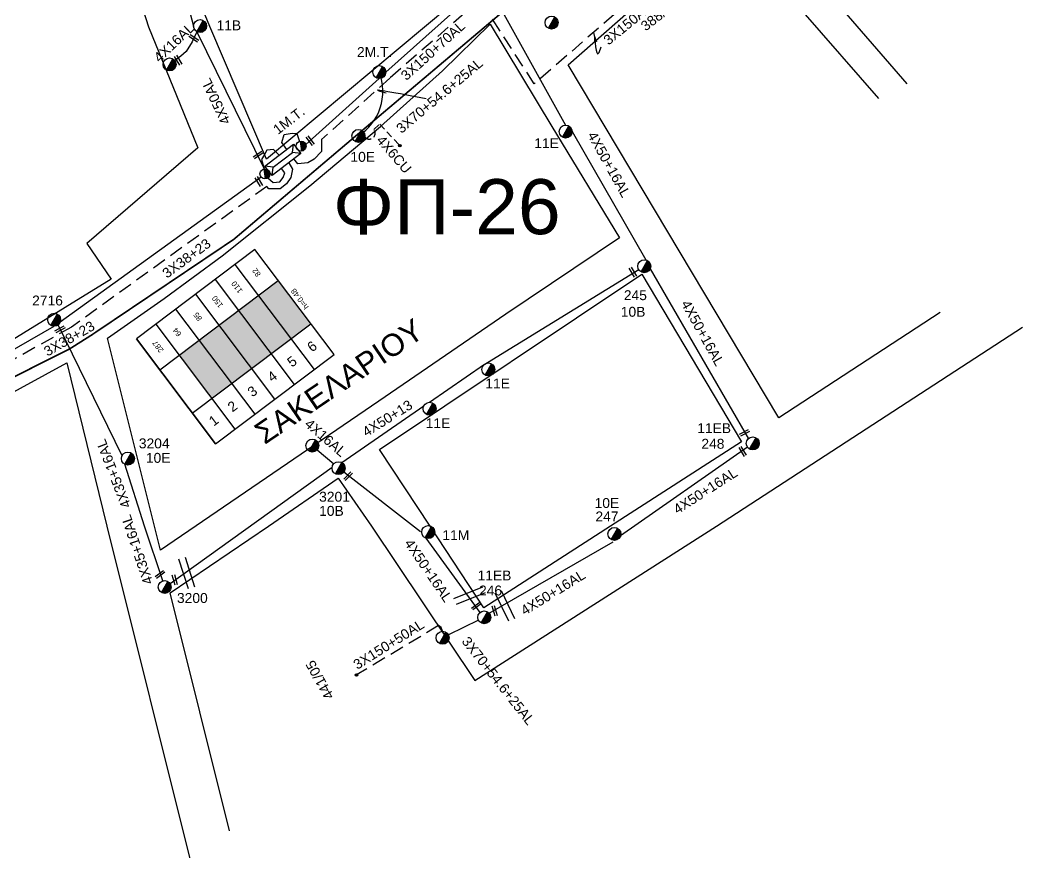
# Model space of a CAD drawing. Header units: millimetres. Extents: x 645 to 3057, y 900 to 1793.
# Drawn here: x 1734.6 to 1917.6, y 1114.8 to 1266.2 of the extents above; entities that cross this region are included whole.
import ezdxf
from ezdxf.enums import TextEntityAlignment as Align

# ---------------------------------------------------------------- set-up
doc = ezdxf.new("R2010")
doc.units = ezdxf.units.MM
doc.linetypes.add('DASHED', pattern=[19.05, 12.7, -6.35])
for name, color, linetype in [('Άγνωστα', 7, 'Continuous'), ('Ασφαλειοκιβώτια Χ.Τ 6 αναχωρήσεων', 7, 'Continuous'), ('Γυμνά εναέρια ΧΤ (3Φ)   4x16AL', 7, 'Continuous'), ('Γυμνά εναέρια ΧΤ (3Φ)   4x50AL', 7, 'Continuous'), ('Γυμνά εναέρια ΧΤ και ΦΟΠ (3Φ)   4x35+16AL', 7, 'Continuous'), ('Γυμνά εναέρια ΧΤ και ΦΟΠ (3Φ)   4x50+16AL', 7, 'Continuous'), ('Επιγραφές - Σχήματα', 7, 'Continuous'), ('Καλώδια ΧΤ   3x150+50AL', 7, 'DASHED'), ('Καλώδια ΧΤ   3x150+70AL', 7, 'DASHED'), ('Καλώδια ΧΤ   3x150AL+50XLPE', 7, 'DASHED'), ('Καλώδια ΧΤ   4Χ6CU', 7, 'DASHED'), ('Μηχανική τομή', 7, 'Continuous'), ('Στύλος ΦΜ', 7, 'Continuous'), ('Στύλος ΦΜ @ 1', 7, 'Continuous'), ('Συνδέσεις', 7, 'Continuous'), ('Συνεστραμμένα ΧΤ   3x70+54.6+25 AL', 7, 'SYN_LINE'), ('Τομή', 7, 'Continuous'), ('Υποσταθμός εναέριος 2 στύλων', 7, 'Continuous'), ('Υποσταθμός πόλεως', 7, 'Continuous'), ('Υπόβαθρο ΔΕΗ', 7, 'Continuous')]:
    doc.layers.add(name, color=color, linetype=linetype)
doc.styles.get("Standard").update_dxf_attribs({"font": 'arial.ttf'})
doc.linetypes.add('SYN_LINE', pattern='A,0.5,-0.0001,["/\\/\\/\\/",Standard,S=0.1,R=0,X=0,Y=-0.05],-0.25', length=0.7501)
doc.dimstyles.new('ISO-25', dxfattribs={"dimtxt": 2.5, "dimasz": 2.5, "dimexe": 1.25, "dimexo": 0.625, "dimtad": 1, "dimtxsty": 'Standard', "dimcen": 2.5, "dimadec": 0, "dimazin": 0, "dimtfac": 1, "dimtmove": 0, "dimatfit": 3, "dimfxl": 1, "dimarcsym": 0})

# ---------------------------------------------------------------- blocks, each defined once
blk = doc.blocks.new('ΥΠΑΡΧΩΝ ΤΣΙΜΕΝΤΕΝΙΟΣ ΣΤΥΛΟΣ')
at = {"layer": 'Στύλος ΦΜ'}
blk.add_hatch(color=256, dxfattribs=at).paths.add_polyline_path([(-1.29, -2.28, 0.574793), (2.62, 0, 0.268822), (1.3, 2.27)])
blk.add_line((-1.29, -2.28), (1.3, 2.27), dxfattribs=at)
blk.add_circle((0, 0), 2.62, dxfattribs=at)
at = {"layer": 'Στύλος ΦΜ', "flags": 4}
for tag, p in [('ΑΡΙΘΜΟΣ', (-4.68, 8.05)), ('ΤΥΠΟΣ', (-4.91, 3.03))]:
    blk.add_attdef(tag, p, '', height=4, dxfattribs=at)
blk = doc.blocks.new('_ΣΥΝΔΕΣΗ')
at = {"layer": 'Συνδέσεις', "linetype": 'SYN_LINE', "ltscale": 40}
blk.add_hatch(color=256, dxfattribs=at).paths.add_polyline_path([(0.5, -0.01, 1), (-0.5, -0.01, 1)])
at = {"layer": 'Συνδέσεις'}
blk.add_circle((0, -0.01), 0.5, dxfattribs=at)
blk = doc.blocks.new('ΜΗΧΑΝΙΚΗ ΤΟΜΗ')
at = {"layer": 'Μηχανική τομή', "ltscale": 40}
for p, q in [((-1.89, 0.78), (1.89, 0.78)), ((1.89, 0), (-1.89, 0))]:
    blk.add_line(p, q, dxfattribs=at)
blk = doc.blocks.new('ΤΟΜΗ')
at = {"layer": 'Τομή', "ltscale": 40}
for p, q in [((-5.68, 0), (5.68, 0)), ((5.68, -2.33), (-5.68, -2.33))]:
    blk.add_line(p, q, dxfattribs=at)
blk = doc.blocks.new('ΥΠΟΣΤΑΘΜΟΣ ΕΝΑΕΡΙΟΣ ΕΠΙ 2 ΣΤΥΛΩΝ')
at = {"layer": 'Υποσταθμός εναέριος 2 στύλων', "linetype": 'Continuous'}
for points in [[(-11.97, -2.11, 0.574793), (-8.45, -0.07, 0.268822), (-9.64, 1.98)], [(9.68, -2.15, 0.574793), (13.19, -0.1, 0.268822), (12.01, 1.95)]]:
    blk.add_hatch(color=256, dxfattribs=at).paths.add_polyline_path(points)
for p, q in [((-11.97, -2.11), (-9.64, 1.98)), ((9.68, -2.15), (12.01, 1.95))]:
    blk.add_line(p, q, dxfattribs=at)
for centre in [(-10.81, -0.07), (10.84, -0.1)]:
    blk.add_circle(centre, 2.36, dxfattribs=at)
at = {"layer": 'Υποσταθμός πόλεως', "linetype": 'Continuous', "ltscale": 40}
blk.add_lwpolyline([(-8.57, 2.82), (8.57, 2.82), (8.57, -2.82), (-8.57, -2.82)], close=True, dxfattribs=at)
for points in [[(-5.75, 0), (-8.57, 2.82)], [(-8.57, -2.82), (-5.75, 0)], [(-5.75, 0), (5.75, 0)], [(5.75, 0), (8.57, 2.82)], [(8.57, -2.82), (5.75, 0)]]:
    blk.add_lwpolyline(points, dxfattribs=at)
at = {"layer": 'Υποσταθμός εναέριος 2 στύλων', "ltscale": 40, "flags": 1}
for tag, p in [('ΜΕΤΑΣΧΗΜΑΤΙΣΜΟΣ', (14.09, 2.51)), ('ΙΣΧΥΣ', (14.07, -0.28)), ('ΑΡΙΘΜΟΣ', (14.19, -3))]:
    blk.add_attdef(tag, p, '', height=1.8, dxfattribs=at)
blk = doc.blocks.new('ΑΣΦΑΛΕΙΟΚΙΒΩΤΙΟ ΥΠΟΣΤΑΘΜΟΥ 6 ΑΝΑΧΩΡΗΣΕΩΝ')
at = {"layer": 'Ασφαλειοκιβώτια Χ.Τ 6 αναχωρήσεων', "ltscale": 40}
for p, q in [((-23.91, 27), (23.91, 27)), ((-9.83, 27), (-9.83, -27)), ((9.83, 27), (9.83, -27)), ((-23.91, 18), (23.91, 18)), ((-23.91, 9), (23.91, 9)), ((-23.91, 0), (23.91, 0)), ((-23.91, -9), (23.91, -9)), ((-23.91, -18), (23.91, -18))]:
    blk.add_line(p, q, dxfattribs=at)
at = {"layer": 'Ασφαλειοκιβώτια Χ.Τ 6 αναχωρήσεων'}
blk.add_lwpolyline([(-23.91, -27), (23.91, -27), (23.91, 27), (-23.91, 27)], close=True, dxfattribs=at)
for s, p in [('1', (-18.47, 23.8)), ('2', (-18.47, 15.23)), ('3', (-18.47, 6.16)), ('4', (-18.47, -2.87)), ('5', (-18.47, -11.88)), ('6', (-18.47, -21.01))]:
    blk.add_text(s, height=3.6, rotation=270, dxfattribs=at).set_placement(p)
at = {"layer": 'Ασφαλειοκιβώτια Χ.Τ 6 αναχωρήσεων', "ltscale": 40}
for tag, height, p in [('ΟΝΟΜΑ', 5, (-0.27, 31.68)), ('ΚΕΙΜΕΝΟ 1', 2, (16.95, 22.41)), ('ΚΕΙΜΕΝΟ 2', 2, (16.95, 13.71)), ('ΚΕΙΜΕΝΟ 3', 2, (16.95, 4.31)), ('ΚΕΙΜΕΝΟ 4', 2, (16.95, -4.67)), ('ΚΕΙΜΕΝΟ 5', 2, (16.95, -13.51)), ('ΚΕΙΜΕΝΟ 6', 2, (16.95, -22.43)), ('ΣΧ', 2, (-0.21, -29.21))]:
    blk.add_attdef(tag, text='', height=height, dxfattribs=at).set_placement(p, align=Align.MIDDLE_CENTER)

msp = doc.modelspace()

# ---------------------------------------------------------------- hatches: boundary and pattern name
at = {"layer": 'Ασφαλειοκιβώτια Χ.Τ 6 αναχωρήσεων'}
h = msp.add_hatch(color=133, dxfattribs=at)
h.dxf.hatch_style = 1
h.paths.add_polyline_path([(1781.50358, 1218.89219), (1777.90924, 1216.18465), (1783.82206, 1208.33521), (1787.41639, 1211.04275)])
h = msp.add_hatch(color=2, dxfattribs=at)
h.dxf.hatch_style = 1
h.paths.add_polyline_path([(1780.22772, 1205.62768), (1783.82206, 1208.33521), (1777.90924, 1216.18465), (1774.31491, 1213.47712)])
h = msp.add_hatch(color=30, dxfattribs=at)
h.dxf.hatch_style = 1
h.paths.add_polyline_path([(1770.72057, 1210.76958), (1776.63338, 1202.92014), (1780.22772, 1205.62768), (1774.31491, 1213.47712)])
h = msp.add_hatch(color=173, dxfattribs=at)
h.dxf.hatch_style = 1
h.paths.add_polyline_path([(1770.72057, 1210.76958), (1767.12623, 1208.06205), (1773.03905, 1200.21261), (1776.63338, 1202.92014)])
h = msp.add_hatch(color=1, dxfattribs=at)
h.dxf.hatch_style = 1
h.paths.add_polyline_path([(1769.44471, 1197.50507), (1773.03905, 1200.21261), (1767.12623, 1208.06205), (1763.5319, 1205.35451)])

# ---------------------------------------------------------------- linework, layer by layer
at = {"layer": 'Άγνωστα', "color": 2, "linetype": 'DASHED', "ltscale": 0.2}
msp.add_lwpolyline([(1783.40241, 1240.29151), (1784.10075, 1239.11523), (1783.79808, 1237.63622), (1782.99095, 1236.47653), (1781.86434, 1235.58576), (1779.76244, 1235.55214), (1779.44295, 1236.00593), (1743.89874, 1210.41594), (1729.08972, 1202.15054), (1729.046, 1201.43357), (1728.21053, 1200.89673), (1727.5983, 1201.03822), (1727.33947, 1201.55351)], dxfattribs=at)
at = {"layer": 'Άγνωστα', "color": 1}
for points in [[(1741.85697, 1211.3736), (1778.36486, 1237.7387)], [(1779.62847, 1237.57477), (1780.55275, 1236.72864), (1781.78025, 1236.84628), (1782.41924, 1237.65302), (1782.7219, 1238.47657), (1782.0979, 1239.2866)], [(1727.83832, 1203.18163), (1740.74437, 1210.58218)]]:
    msp.add_lwpolyline(points, dxfattribs=at)
at = {"layer": 'Άγνωστα', "color": 173}
for points in [[(1818.76973, 1203.50759), (1847.05166, 1220.87892)], [(1809.01959, 1196.76298), (1819.03155, 1203.6887)], [(1793.05165, 1185.79637), (1807.95062, 1196.07963)], [(1761.81442, 1163.82812), (1791.30478, 1184.97069)]]:
    msp.add_lwpolyline(points, dxfattribs=at)
at = {"layer": 'Γυμνά εναέρια ΧΤ (3Φ)   4x16AL', "color": 30, "ltscale": 0.2}
msp.add_lwpolyline([(1766.69176, 1264.13904), (1765.85778, 1262.27248), (1764.7612, 1260.55893), (1763.78818, 1259.679), (1762.68864, 1258.87984)], dxfattribs=at)
at = {"layer": 'Γυμνά εναέρια ΧΤ (3Φ)   4x16AL', "color": 173}
msp.add_lwpolyline([(1788.58997, 1188.12162), (1791.57468, 1185.54424)], dxfattribs=at)
at = {"layer": 'Γυμνά εναέρια ΧΤ (3Φ)   4x50AL', "color": 30}
for points in [[(1763.03741, 1276.70821), (1766.09503, 1265.16351)], [(1766.69176, 1264.13904), (1778.95643, 1239.18121)], [(1781.68066, 1241.68389), (1780.63711, 1242.70521), (1779.39985, 1242.57728), (1778.96794, 1241.81622), (1778.45707, 1240.916), (1778.95643, 1239.18121)]]:
    msp.add_lwpolyline(points, dxfattribs=at)
at = {"layer": 'Γυμνά εναέρια ΧΤ και ΦΟΠ (3Φ)   4x35+16AL', "color": 1}
for points in [[(1753.08304, 1187.02746), (1741.48637, 1210.84529)], [(1760.48953, 1164.28627), (1757.19507, 1174.21373), (1753.56698, 1185.50002)]]:
    msp.add_lwpolyline(points, dxfattribs=at)
at = {"layer": 'Γυμνά εναέρια ΧΤ και ΦΟΠ (3Φ)   4x50+16AL', "color": 173}
for points in [[(1801.05392, 1256.78654), (1818.38704, 1272.32903)], [(1820.08589, 1271.73247), (1833.75918, 1247.15852)], [(1786.48487, 1243.65618), (1799.87615, 1255.60878)], [(1783.02629, 1242.72048), (1782.13721, 1243.98509), (1782.55514, 1245.42818), (1784.05593, 1245.67503), (1784.90175, 1245.60208), (1785.36465, 1244.18692)], [(1834.93695, 1245.98075), (1848.33448, 1222.63952)], [(1849.13006, 1221.01377), (1866.99221, 1190.13735)], [(1866.82679, 1188.59853), (1843.76064, 1172.49379)], [(1807.38886, 1173.22709), (1793.39755, 1184.05371)]]:
    msp.add_lwpolyline(points, dxfattribs=at)
at = {"layer": 'Γυμνά εναέρια ΧΤ και ΦΟΠ (3Φ)   4x50+16AL', "color": 173, "linetype": 'SYN_LINE', "ltscale": 20}
for points in [[(1808.35158, 1172.044), (1818.15125, 1158.50124)], [(1819.87891, 1158.38706), (1842.42658, 1171.3646)]]:
    msp.add_lwpolyline(points, dxfattribs=at)
at = {"layer": 'Επιγραφές - Σχήματα', "ltscale": 0.1}
msp.add_spline([(1808.40785, 1251.93093), (1799.99103, 1253.33158), (1801.10474, 1253.02798)], degree=3, dxfattribs=at)
at = {"layer": 'Καλώδια ΧΤ   3x150+50AL', "color": 173, "ltscale": 0.2}
msp.add_lwpolyline([(1811.3822, 1155.11263), (1811.1134, 1155.79048), (1810.66218, 1156.15113), (1795.7266, 1147.16816)], dxfattribs=at)
at = {"layer": 'Καλώδια ΧΤ   3x150+70AL', "color": 133, "ltscale": 0.2}
msp.add_lwpolyline([(1818.90703, 1271.72276), (1818.87607, 1270.72024), (1818.16895, 1269.9363), (1801.7925, 1255.71332), (1789.38887, 1244.52815), (1789.35828, 1242.3584), (1788.04359, 1240.95265), (1786.85117, 1240.31089), (1785.04727, 1240.09698), (1784.34065, 1241.01427)], dxfattribs=at)
at = {"layer": 'Καλώδια ΧΤ   3x150AL+50XLPE', "color": 133, "ltscale": 0.2}
msp.add_lwpolyline([(1883.72849, 1311.11461), (1882.33866, 1312.60239), (1875.01227, 1305.36173), (1879.94845, 1299.83953), (1842.60554, 1267.27669), (1828.06081, 1254.67545), (1818.16895, 1269.9363)], dxfattribs=at)
at = {"layer": 'Καλώδια ΧΤ   4Χ6CU', "color": 173, "ltscale": 0.1}
msp.add_lwpolyline([(1797.23021, 1245.01661, 1.02786631), (1798.86009, 1246.35252), (1799.95214, 1247.35531), (1803.60749, 1243.42569)], format="xyb", dxfattribs=at)
at = {"layer": 'Συνεστραμμένα ΧΤ   3x70+54.6+25 AL', "color": 173, "ltscale": 7}
msp.add_lwpolyline([(1817.90049, 1157.13796), (1812.44263, 1154.44733)], dxfattribs=at)
at = {"layer": 'Συνεστραμμένα ΧΤ   3x70+54.6+25 AL', "color": 173, "ltscale": 15}
msp.add_arc((1790.88718, 1253.3101), 9.63781, 302.4883414, 21.1437607, dxfattribs=at)
at = {"layer": 'Υπόβαθρο ΔΕΗ'}
for points in [[(1895.88005, 1254.65238), (1867.45408, 1287.49366), (1891.44275, 1308.87953), (1906.79431, 1322.14656), (1935.56451, 1289.20227), (1959.18131, 1262.83131)], [(1901.89611, 1213.07886), (1872.54468, 1193.94704), (1834.23078, 1258.13859), (1863.11759, 1283.58473), (1890.66268, 1252.00424)], [(1752.15212, 1283.05678), (1757.88712, 1265.00451), (1766.87939, 1243.03934), (1746.69404, 1225.64297), (1751.12124, 1219.1614), (1726.74005, 1204.17938), (1717.80966, 1226.08181), (1709.96426, 1248.47573), (1706.68433, 1262.71967), (1704.84314, 1270.71551)], [(1817.67264, 1273.01528), (1779.338, 1240.94794), (1769.0491, 1265.08929), (1766.36849, 1271.60681)], [(1760.08871, 1169.89059), (1750.42484, 1208.40388), (1760.76189, 1215.6189), (1771.27864, 1223.36724), (1787.20878, 1236.1235), (1800.06704, 1246.87325), (1811.35697, 1257.04921), (1820.05159, 1265.48651), (1831.24211, 1246.87228), (1843.54954, 1226.67635), (1822.89075, 1212.7787), (1799.79392, 1196.97984), (1760.08871, 1169.89059)], [(1841.89004, 1174.21373), (1818.91148, 1159.40255), (1809.12554, 1174.21373), (1799.91124, 1188.15072), (1847.61829, 1220.06797), (1865.71456, 1189.54301), (1841.89004, 1174.21373)], [(1798.42378, 1174.21373), (1817.26865, 1146.14364), (1861.20974, 1174.21373), (1916.85183, 1210.39553)], [(1717.33125, 1113.03521), (1711.36878, 1116.82608), (1705.156, 1122.30543), (1698.99994, 1128.64934), (1693.25982, 1136.87567), (1688.304, 1145.30843), (1684.13843, 1154.35883), (1681.88807, 1161.00604), (1680.51372, 1166.4759), (1679.35588, 1174.37517), (1705.24049, 1184.63965), (1712.72756, 1188.11611), (1722.87469, 1192.94926), (1730.70758, 1197.2139), (1743.07395, 1203.93174), (1750.32809, 1174.21373), (1765.89324, 1111.81298)], [(1779.73439, 1174.21373), (1792.38517, 1182.97429), (1798.46491, 1174.21373)], [(1772.63856, 1118.82491), (1761.8544, 1162.12323), (1779.71419, 1174.21373)]]:
    msp.add_lwpolyline(points, dxfattribs=at)
at = {"layer": 'Υπόβαθρο ΔΕΗ', "color": 85, "const_width": 0.3}
msp.add_lwpolyline([(1846.89521, 1289.30172), (1822.30419, 1267.74569), (1794.79245, 1244.51042), (1773.40677, 1226.37946), (1747.47653, 1208.93766), (1743.60548, 1206.49296), (1730.95052, 1200.1163), (1715.8683, 1193.02008), (1706.20736, 1188.25808)], dxfattribs=at)

# ---------------------------------------------------------------- block references
at = {"layer": 'Ασφαλειοκιβώτια Χ.Τ 6 αναχωρήσεων'}
ref = msp.add_blockref('ΑΣΦΑΛΕΙΟΚΙΒΩΤΙΟ ΥΠΟΣΤΑΘΜΟΥ 6 ΑΝΑΧΩΡΗΣΕΩΝ', (1773.67698, 1206.84486), dxfattribs=dict(at, xscale=0.499999999999962, yscale=0.499999999999962, zscale=0.499999999999962, rotation=126.9899197318351))
ref.add_attrib('ΣΧ', 'h=0.48', dxfattribs={"ltscale": 40, "height": 1, "rotation": 126.9899197}).set_placement((1785.40604, 1215.5456), align=Align.MIDDLE_CENTER)
ref.add_attrib('ΚΕΙΜΕΝΟ 2', '64', dxfattribs={"ltscale": 40, "height": 1, "rotation": 126.9899197}).set_placement((1763.10263, 1209.49145), align=Align.MIDDLE_CENTER)
ref.add_attrib('ΚΕΙΜΕΝΟ 1', '287', dxfattribs={"ltscale": 40, "height": 1, "rotation": 126.9899197}).set_placement((1759.62667, 1206.87309), align=Align.MIDDLE_CENTER)
ref.add_attrib('ΚΕΙΜΕΝΟ 3', '85', dxfattribs={"ltscale": 40, "height": 1, "rotation": 126.9899197}).set_placement((1766.85688, 1212.31945), align=Align.MIDDLE_CENTER)
ref.add_attrib('ΚΕΙΜΕΝΟ 4', '150', dxfattribs={"ltscale": 40, "height": 1, "rotation": 126.9899197}).set_placement((1770.44095, 1215.01925), align=Align.MIDDLE_CENTER)
ref.add_attrib('ΚΕΙΜΕΝΟ 5', '110', dxfattribs={"ltscale": 40, "height": 1, "rotation": 126.9899197}).set_placement((1773.97231, 1217.67934), align=Align.MIDDLE_CENTER)
ref.add_attrib('ΚΕΙΜΕΝΟ 6', '82', dxfattribs={"ltscale": 40, "height": 1, "rotation": 126.9899197}).set_placement((1777.5356, 1220.36349), align=Align.MIDDLE_CENTER)
at = {"layer": 'Μηχανική τομή'}
for p, xscale, yscale, zscale, rotation in [((1766.24641, 1263.10383), 0.4999999999999786, 0.4999999999999786, 0.4999999999999786, 147.5330008596223), ((1763.45504, 1259.04805), 0.4999999999999193, 0.4999999999999193, 0.4999999999999193, 120.9801649960193), ((1787.45602, 1244.45674), 0.5000000000000743, 0.5000000000000743, 0.5000000000000743, 126.8120678569939), ((1777.95591, 1241.568), 0.5000000000000024, 0.5000000000000024, 0.5000000000000024, 33.39094015729449), ((1778.1249, 1236.98625), 0.4999999999999193, 0.4999999999999193, 0.4999999999999193, 120.9801649960193), ((1846.1542, 1220.50406), 0.4999999999999193, 0.4999999999999193, 0.4999999999999193, 120.9801649960193), ((1741.88772, 1209.84275), 0.500000000000011, 0.500000000000011, 0.500000000000011, 27.71533786921833), ((1866.20324, 1191.3647), 0.5000000000000863, 0.5000000000000863, 0.5000000000000863, 207.3121147334996), ((1866.13202, 1187.92066), 0.4999999999999193, 0.4999999999999193, 0.4999999999999193, 120.9801649960193), ((1794.33454, 1183.19008), 0.5000000000000284, 0.5000000000000284, 0.5000000000000284, 45.45846564669805), ((1760.08617, 1165.31034), 0.4999999999998883, 0.4999999999998883, 0.4999999999998883, 37.09173141829815), ((1762.48201, 1164.41864), 0.4999999999998064, 0.4999999999998064, 0.4999999999998064, 285.2724396798184), ((1817.63369, 1159.55729), 0.4999999999998883, 0.4999999999998883, 0.4999999999998883, 37.09173141829815), ((1820.66292, 1158.77032), 0.4999999999999849, 0.4999999999999849, 0.4999999999999849, 288.1512361780288)]:
    msp.add_blockref('ΜΗΧΑΝΙΚΗ ΤΟΜΗ', p, dxfattribs=dict(at, xscale=xscale, yscale=yscale, zscale=zscale, rotation=rotation))
at = {"layer": 'Στύλος ΦΜ @ 1', "ltscale": 40}
ref = msp.add_blockref('ΥΠΑΡΧΩΝ ΤΣΙΜΕΝΤΕΝΙΟΣ ΣΤΥΛΟΣ', (1831.20039, 1265.79482), dxfattribs=dict(at, xscale=0.4499999999998181, yscale=0.4499999999998181, zscale=0.4499999999998181))
ref.add_attrib('ΤΥΠΟΣ', '288', (1830.14898, 1270.05473), dxfattribs={"layer": 'Στύλος ΦΜ', "height": 1.8, "flags": 4})
ref = msp.add_blockref('ΥΠΑΡΧΩΝ ΤΣΙΜΕΝΤΕΝΙΟΣ ΣΤΥΛΟΣ', (1767.2728, 1265.16351), dxfattribs=dict(at, xscale=0.4499999999998181, yscale=0.4499999999998181, zscale=0.4499999999998181))
ref.add_attrib('ΤΥΠΟΣ', '2459', (1769.91528, 1267.36442), dxfattribs={"layer": 'Στύλος ΦΜ', "height": 1.8, "flags": 4})
ref.add_attrib('ΑΡΙΘΜΟΣ', '11B', (1770.27332, 1264.3948), dxfattribs={"layer": 'Στύλος ΦΜ', "height": 1.8, "flags": 4})
ref = msp.add_blockref('ΥΠΑΡΧΩΝ ΤΣΙΜΕΝΤΕΝΙΟΣ ΣΤΥΛΟΣ', (1799.87615, 1256.78654), dxfattribs=dict(at, xscale=0.4499999999998181, yscale=0.4499999999998181, zscale=0.4499999999998181))
ref.add_attrib('ΤΥΠΟΣ', '2M.T.', (1795.81686, 1259.5493), dxfattribs={"layer": 'Στύλος ΦΜ', "height": 1.8, "flags": 4})
at = {"layer": 'Στύλος ΦΜ @ 1', "ltscale": 40, "xscale": 0.4499999999998181, "yscale": 0.4499999999998181, "zscale": 0.4499999999998181}
for p in [(1761.73593, 1258.18739), (1787.69088, 1188.88239), (1811.3822, 1153.93486)]:
    msp.add_blockref('ΥΠΑΡΧΩΝ ΤΣΙΜΕΝΤΕΝΙΟΣ ΣΤΥΛΟΣ', p, dxfattribs=at)
at = {"layer": 'Στύλος ΦΜ @ 1', "ltscale": 40}
ref = msp.add_blockref('ΥΠΑΡΧΩΝ ΤΣΙΜΕΝΤΕΝΙΟΣ ΣΤΥΛΟΣ', (1833.75918, 1245.98075), dxfattribs=dict(at, xscale=0.4499999999998181, yscale=0.4499999999998181, zscale=0.4499999999998181))
ref.add_attrib('ΤΥΠΟΣ', '11E', (1828.06341, 1242.9644), dxfattribs={"layer": 'Στύλος ΦΜ', "height": 1.8, "flags": 4})
ref = msp.add_blockref('ΥΠΑΡΧΩΝ ΤΣΙΜΕΝΤΕΝΙΟΣ ΣΤΥΛΟΣ', (1796.06392, 1245.1806), dxfattribs=dict(at, xscale=0.4499999999998181, yscale=0.4499999999998181, zscale=0.4499999999998181))
ref.add_attrib('ΤΥΠΟΣ', '10E', (1794.61937, 1240.4806), dxfattribs={"layer": 'Στύλος ΦΜ', "height": 1.8, "flags": 4})
ref = msp.add_blockref('ΥΠΑΡΧΩΝ ΤΣΙΜΕΝΤΕΝΙΟΣ ΣΤΥΛΟΣ', (1848.05524, 1221.49533), dxfattribs=dict(at, xscale=0.4499999999998181, yscale=0.4499999999998181, zscale=0.4499999999998181))
ref.add_attrib('ΤΥΠΟΣ', '245', (1844.34261, 1215.32756), dxfattribs={"layer": 'Στύλος ΦΜ', "height": 1.8, "flags": 4})
ref.add_attrib('ΑΡΙΘΜΟΣ', '10B', (1843.7882, 1212.31064), dxfattribs={"layer": 'Στύλος ΦΜ', "height": 1.8, "flags": 4})
ref = msp.add_blockref('ΥΠΑΡΧΩΝ ΤΣΙΜΕΝΤΕΝΙΟΣ ΣΤΥΛΟΣ', (1740.74437, 1211.75995), dxfattribs=dict(at, xscale=0.4499999999998181, yscale=0.4499999999998181, zscale=0.4499999999998181))
ref.add_attrib('ΤΥΠΟΣ', '2716', (1736.73776, 1214.36062), dxfattribs={"layer": 'Στύλος ΦΜ', "height": 1.8, "flags": 4})
ref = msp.add_blockref('ΥΠΑΡΧΩΝ ΤΣΙΜΕΝΤΕΝΙΟΣ ΣΤΥΛΟΣ', (1819.70158, 1202.72009), dxfattribs=dict(at, xscale=0.4499999999998181, yscale=0.4499999999998181, zscale=0.4499999999998181))
ref.add_attrib('ΤΥΠΟΣ', '11E', (1819.1567, 1199.27224), dxfattribs={"layer": 'Στύλος ΦΜ', "height": 1.8, "flags": 4})
ref = msp.add_blockref('ΥΠΑΡΧΩΝ ΤΣΙΜΕΝΤΕΝΙΟΣ ΣΤΥΛΟΣ', (1809.01959, 1195.58521), dxfattribs=dict(at, xscale=0.4499999999998181, yscale=0.4499999999998181, zscale=0.4499999999998181))
ref.add_attrib('ΤΥΠΟΣ', '11E', (1808.32034, 1192.05139), dxfattribs={"layer": 'Στύλος ΦΜ', "height": 1.8, "flags": 4})
ref = msp.add_blockref('ΥΠΑΡΧΩΝ ΤΣΙΜΕΝΤΕΝΙΟΣ ΣΤΥΛΟΣ', (1867.79227, 1189.27304), dxfattribs=dict(at, xscale=0.4499999999998181, yscale=0.4499999999998181, zscale=0.4499999999998181))
ref.add_attrib('ΤΥΠΟΣ', '11EB', (1857.68141, 1191.14501), dxfattribs={"layer": 'Στύλος ΦΜ', "height": 1.8, "flags": 4})
ref.add_attrib('ΑΡΙΘΜΟΣ', '248', (1858.44512, 1188.30986), dxfattribs={"layer": 'Στύλος ΦΜ', "height": 1.8, "flags": 4})
ref = msp.add_blockref('ΥΠΑΡΧΩΝ ΤΣΙΜΕΝΤΕΝΙΟΣ ΣΤΥΛΟΣ', (1754.14801, 1186.52449), dxfattribs=dict(at, xscale=0.4499999999998181, yscale=0.4499999999998181, zscale=0.4499999999998181))
ref.add_attrib('ΤΥΠΟΣ', '3204', (1756.14131, 1188.37639), dxfattribs={"layer": 'Στύλος ΦΜ', "height": 1.8, "flags": 4})
ref.add_attrib('ΑΡΙΘΜΟΣ', '10E', (1757.42725, 1185.74749), dxfattribs={"layer": 'Στύλος ΦΜ', "height": 1.8, "flags": 4})
ref = msp.add_blockref('ΥΠΑΡΧΩΝ ΤΣΙΜΕΝΤΕΝΙΟΣ ΣΤΥΛΟΣ', (1792.46609, 1184.77448), dxfattribs=dict(at, xscale=0.4499999999998181, yscale=0.4499999999998181, zscale=0.4499999999998181))
ref.add_attrib('ΤΥΠΟΣ', '3201', (1788.92765, 1178.67889), dxfattribs={"layer": 'Στύλος ΦΜ', "height": 1.8, "flags": 4})
ref.add_attrib('ΑΡΙΘΜΟΣ', '10B', (1788.92765, 1176.10598), dxfattribs={"layer": 'Στύλος ΦΜ', "height": 1.8, "flags": 4})
ref = msp.add_blockref('ΥΠΑΡΧΩΝ ΤΣΙΜΕΝΤΕΝΙΟΣ ΣΤΥΛΟΣ', (1842.62677, 1172.81234), dxfattribs=dict(at, xscale=0.4499999999998181, yscale=0.4499999999998181, zscale=0.4499999999998181))
ref.add_attrib('ΤΥΠΟΣ', '247', (1839.18005, 1175.0958), dxfattribs={"layer": 'Στύλος ΦΜ', "height": 1.8, "flags": 4})
ref.add_attrib('ΑΡΙΘΜΟΣ', '10E', (1839.02908, 1177.54003), dxfattribs={"layer": 'Στύλος ΦΜ', "height": 1.8, "flags": 4})
ref = msp.add_blockref('ΥΠΑΡΧΩΝ ΤΣΙΜΕΝΤΕΝΙΟΣ ΣΤΥΛΟΣ', (1808.76536, 1173.14669), dxfattribs=dict(at, xscale=0.4499999999998181, yscale=0.4499999999998181, zscale=0.4499999999998181))
ref.add_attrib('ΤΥΠΟΣ', '11M', (1811.35271, 1171.70066), dxfattribs={"layer": 'Στύλος ΦΜ', "height": 1.8, "flags": 4})
ref = msp.add_blockref('ΥΠΑΡΧΩΝ ΤΣΙΜΕΝΤΕΝΙΟΣ ΣΤΥΛΟΣ', (1818.96242, 1157.64734), dxfattribs=dict(at, xscale=0.4499999999998181, yscale=0.4499999999998181, zscale=0.4499999999998181))
ref.add_attrib('ΤΥΠΟΣ', '11EB', (1817.73677, 1164.3563), dxfattribs={"layer": 'Στύλος ΦΜ', "height": 1.8, "flags": 4})
ref.add_attrib('ΑΡΙΘΜΟΣ', '246', (1818.00673, 1161.63079), dxfattribs={"layer": 'Στύλος ΦΜ', "height": 1.8, "flags": 4})
ref = msp.add_blockref('ΥΠΑΡΧΩΝ ΤΣΙΜΕΝΤΕΝΙΟΣ ΣΤΥΛΟΣ', (1760.84265, 1163.16269), dxfattribs=dict(at, xscale=0.4499999999998181, yscale=0.4499999999998181, zscale=0.4499999999998181))
ref.add_attrib('ΤΥΠΟΣ', '3200', (1763.07843, 1160.26656), dxfattribs={"layer": 'Στύλος ΦΜ', "height": 1.8, "flags": 4})
at = {"layer": 'Συνδέσεις', "xscale": 0.4499999999998181, "yscale": 0.4499999999998181, "zscale": 0.4499999999998181}
for p in [(1803.60749, 1243.42569), (1795.72804, 1147.17337)]:
    msp.add_blockref('_ΣΥΝΔΕΣΗ', p, dxfattribs=at)
at = {"layer": 'Τομή'}
for p, xscale, yscale, zscale, rotation in [((1765.41921, 1165.87353), 0.5000000000000916, 0.5000000000000916, 0.5000000000000916, 287.7828931937409), ((1816.48388, 1161.06609), 0.4999999999999851, 0.4999999999999851, 0.4999999999999851, 201.900658922116), ((1823.24478, 1159.99375), 0.5000000000000947, 0.5000000000000947, 0.5000000000000947, 295.8523957976282)]:
    msp.add_blockref('ΤΟΜΗ', p, dxfattribs=dict(at, xscale=xscale, yscale=yscale, zscale=zscale, rotation=rotation))
at = {"layer": 'Υποσταθμός εναέριος 2 στύλων', "xscale": 0.3824999999999095, "yscale": 0.3824999999999095, "zscale": 0.3824999999999095, "rotation": 37.6083777711497}
msp.add_blockref('ΥΠΟΣΤΑΘΜΟΣ ΕΝΑΕΡΙΟΣ ΕΠΙ 2 ΣΤΥΛΩΝ', (1782.33784, 1240.83079), dxfattribs=at)

# ---------------------------------------------------------------- texts
at = {"layer": 'Γυμνά εναέρια ΧΤ (3Φ)   4x16AL', "color": 7, "char_height": 1.8, "width": 168.3717627, "attachment_point": 1}
for insert, rotation in [((1758.65896, 1259.74173), 43.6432138), ((1787.31575, 1193.9218), 319.0801047)]:
    msp.add_mtext('4X16AL', dxfattribs=dict(at, insert=insert, rotation=rotation))
at = {"layer": 'Γυμνά εναέρια ΧΤ (3Φ)   4x50AL', "color": 7, "insert": (1771.23504, 1247.01513), "char_height": 1.8, "width": 168.3717627, "attachment_point": 1, "rotation": 115.1876065}
msp.add_mtext('4X50AL', dxfattribs=at)
at = {"layer": 'Γυμνά εναέρια ΧΤ και ΦΟΠ (3Φ)   4x35+16AL', "color": 7, "insert": (1753.08195, 1177.2765), "char_height": 1.8, "width": 168.3717627, "attachment_point": 1, "rotation": 111.1350134}
msp.add_mtext('4X35+16AL', dxfattribs=at)
at = {"layer": 'Γυμνά εναέρια ΧΤ και ΦΟΠ (3Φ)   4x35+16AL', "color": 7, "ltscale": 0.2, "insert": (1757.05952, 1163.39726), "char_height": 1.8, "width": 30, "attachment_point": 1, "rotation": 108.4504708}
msp.add_mtext('4X35+16AL', dxfattribs=at)
at = {"layer": 'Γυμνά εναέρια ΧΤ και ΦΟΠ (3Φ)   4x50+16AL', "color": 7, "char_height": 1.8, "width": 168.3717627, "attachment_point": 1}
for insert, rotation in [((1839.23652, 1246.21652), 299.0862582), ((1856.27232, 1215.56681), 299.0862582), ((1853.12754, 1177.84497), 32.7524541)]:
    msp.add_mtext('4X50+16AL', dxfattribs=dict(at, insert=insert, rotation=rotation))
at = {"layer": 'Γυμνά εναέρια ΧΤ και ΦΟΠ (3Φ)   4x50+16AL', "color": 7, "ltscale": 0.2, "char_height": 1.8, "width": 30, "attachment_point": 1}
for insert, rotation in [((1805.83578, 1172.13615), 304.2398201), ((1825.36237, 1159.45773), 31.7362248)]:
    msp.add_mtext('4X50+16AL', dxfattribs=dict(at, insert=insert, rotation=rotation))
at = {"layer": 'Επιγραφές - Σχήματα'}
for s, insert, char_height, width, attachment_point, rotation in [('388/88', (1847.20522, 1265.58893), 1.8, 10.7099727, 1, 37.7282192), ('1M.T.', (1780.33615, 1246.76756), 1.8, 10.7099727, 1, 37.7282192), ('3X38+23', (1760.19367, 1220.66586), 1.8, 10.7099727, 1, 36.3776651), ('ΣΑΚΕΛΑΡΙΟΥ', (1776.75516, 1192.27901), 4, 69.9753744, 1, 34.1508395), ('3X38+23', (1738.63568, 1206.59832), 1.8, 10.7099727, 1, 29.8813638), ('4X50+13', (1796.56118, 1191.92911), 1.8, 10.7099727, 1, 32.0203258), ('441/05', (1789.0431, 1146.25665), 1.8, 17.1182997, 5, 119.3639962)]:
    msp.add_mtext(s, dxfattribs=dict(at, insert=insert, char_height=char_height, width=width, attachment_point=attachment_point, rotation=rotation))
at = {"layer": 'Επιγραφές - Σχήματα', "insert": (1791.42644, 1237.32454), "char_height": 10, "width": 69.9753744, "attachment_point": 1}
msp.add_mtext('ΦΠ-26', dxfattribs=at)
at = {"layer": 'Καλώδια ΧΤ   3x150+50AL', "color": 7, "ltscale": 0.2, "insert": (1794.9137, 1149.60614), "char_height": 1.8, "width": 30, "attachment_point": 1, "rotation": 32.2465306}
msp.add_mtext('3X150+50AL', dxfattribs=at)
at = {"layer": 'Καλώδια ΧΤ   3x150+70AL', "color": 7, "insert": (1803.59303, 1256.4883), "char_height": 1.8, "width": 168.3717627, "attachment_point": 1, "rotation": 42.050664}
msp.add_mtext('3X150+70AL', dxfattribs=at)
at = {"layer": 'Καλώδια ΧΤ   3x150AL+50XLPE', "color": 7, "insert": (1849.13117, 1268.94471), "char_height": 1.8, "width": 27.8484306, "attachment_point": 5, "rotation": 39.3343645}
msp.add_mtext('3X150AL+50XLPE', dxfattribs=at)
at = {"layer": 'Καλώδια ΧΤ   4Χ6CU', "ltscale": 0.1, "insert": (1800.58297, 1245.4926), "char_height": 1.8, "attachment_point": 1, "rotation": 310.8285222}
msp.add_mtext_dynamic_manual_height_columns('4X6CU', width=11.0002673, gutter_width=12.5, heights=[0], dxfattribs=at)
at = {"layer": 'Συνεστραμμένα ΧΤ   3x70+54.6+25 AL', "color": 7, "ltscale": 20, "char_height": 1.8, "width": 30, "attachment_point": 1}
for insert, rotation in [((1802.74386, 1246.91586), 40.0109443), ((1816.15511, 1154.36169), 308.2893092)]:
    msp.add_mtext('3X70+54.6+25AL', dxfattribs=dict(at, insert=insert, rotation=rotation))

# ---------------------------------------------------------------- leaders
at = {"layer": 'Επιγραφές - Σχήματα', "path_type": 1}
msp.add_leader([(1838.85207, 1264.02477), (1839.70384, 1260.16559), (1840.23867, 1261.38851)], dimstyle='ISO-25', override={"dimasz": 1.8, "dimgap": 0.625, "dimtad": 0}, dxfattribs=at)

doc.saveas('drawing.dxf')
